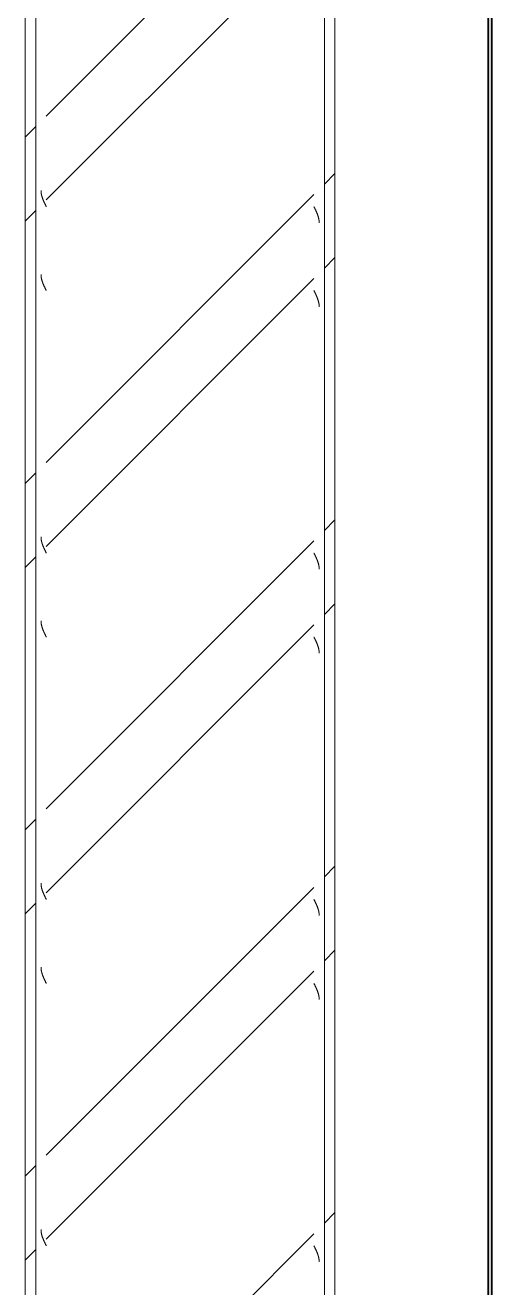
# Model space of a CAD drawing. Header units: centimetres. Extents: x -13467 to 3766, y -437 to 1921.
# Drawn here: x 1494.6 to 1562.4, y 301.1 to 484.4 of the extents above; entities that cross this region are included whole.
import ezdxf

# ---------------------------------------------------------------- set-up
doc = ezdxf.new("R2010")
doc.units = ezdxf.units.CM
for name, color, linetype, lineweight in [('A-WALL', 7, 'Continuous', 9), ('A-WALL-PATT', 7, 'Continuous', 35), ('S-COLS', 7, 'Continuous', 9)]:
    doc.layers.add(name, color=color, linetype=linetype, lineweight=lineweight)
pattern_1 = [(45, (-5050.647, 712), (-25.14472, 25.14472), []), (45, (-5050.647, 750.1), (-25.14472, 25.14472), [])]

# ---------------------------------------------------------------- blocks, each defined once
blk = doc.blocks.new('FP_90-Sección 1-2')
at = {"layer": 'S-COLS', "color": 9, "true_color": 0xc0c0c0}
for p, q in [((2087.92, 458.05), (2087.9, 458.08)), ((2087.93, 458.01), (2087.92, 458.05)), ((2087.95, 457.97), (2087.93, 458.01)), ((2087.97, 457.93), (2087.95, 457.97)), ((2087.99, 457.9), (2087.97, 457.93)), ((2088.01, 457.86), (2087.99, 457.9)), ((2088.03, 457.82), (2088.01, 457.86)), ((2088.05, 457.78), (2088.03, 457.82)), ((2088.06, 457.75), (2088.05, 457.78)), ((2088.08, 457.71), (2088.06, 457.75)), ((2088.1, 457.67), (2088.08, 457.71)), ((2088.12, 457.64), (2088.1, 457.67)), ((2088.14, 457.6), (2088.12, 457.64)), ((2088.16, 457.56), (2088.14, 457.6)), ((2088.17, 457.52), (2088.16, 457.56)), ((2088.19, 457.49), (2088.17, 457.52)), ((2088.21, 457.45), (2088.19, 457.49)), ((2088.22, 457.41), (2088.21, 457.45)), ((2088.24, 457.37), (2088.22, 457.41)), ((2088.26, 457.34), (2088.24, 457.37)), ((2088.27, 457.3), (2088.26, 457.34)), ((2088.29, 457.26), (2088.27, 457.3)), ((2088.31, 457.22), (2088.29, 457.26)), ((2088.32, 457.19), (2088.31, 457.22)), ((2088.34, 457.15), (2088.32, 457.19)), ((2088.35, 457.11), (2088.34, 457.15)), ((2088.37, 457.08), (2088.35, 457.11)), ((2088.38, 457.04), (2088.37, 457.08)), ((2088.4, 457), (2088.38, 457.04)), ((2088.41, 456.96), (2088.4, 457)), ((2088.43, 456.93), (2088.41, 456.96)), ((2088.44, 456.89), (2088.43, 456.93)), ((2088.45, 456.85), (2088.44, 456.89)), ((2088.47, 456.81), (2088.45, 456.85)), ((2088.48, 456.78), (2088.47, 456.81)), ((2088.49, 456.74), (2088.48, 456.78)), ((2088.5, 456.7), (2088.49, 456.74)), ((2088.51, 456.67), (2088.5, 456.7)), ((2088.52, 456.63), (2088.51, 456.67)), ((2088.54, 456.59), (2088.52, 456.63)), ((2088.55, 456.55), (2088.54, 456.59)), ((2088.56, 456.52), (2088.55, 456.55)), ((2088.56, 456.48), (2088.56, 456.52)), ((2088.57, 456.44), (2088.56, 456.48)), ((2088.58, 456.4), (2088.57, 456.44)), ((2088.59, 456.37), (2088.58, 456.4)), ((2088.6, 456.33), (2088.59, 456.37)), ((2088.61, 456.29), (2088.6, 456.33)), ((2088.61, 456.25), (2088.61, 456.29)), ((2088.62, 456.22), (2088.61, 456.25)), ((2088.63, 456.18), (2088.62, 456.22)), ((2088.63, 456.14), (2088.63, 456.18)), ((2088.64, 456.11), (2088.63, 456.14)), ((2088.64, 456.07), (2088.64, 456.11)), ((2088.65, 456.03), (2088.64, 456.07)), ((2088.65, 455.99), (2088.65, 456.03)), ((2088.65, 455.96), (2088.65, 455.99)), ((2088.66, 455.92), (2088.65, 455.96)), ((2088.66, 455.88), (2088.66, 455.92)), ((2088.66, 455.84), (2088.66, 455.88)), ((2088.66, 455.81), (2088.66, 455.84)), ((2088.66, 455.77), (2088.66, 455.81)), ((2088.66, 455.73), (2088.66, 455.77)), ((2087.92, 445.86), (2087.9, 445.89)), ((2087.93, 445.82), (2087.92, 445.86)), ((2087.95, 445.78), (2087.93, 445.82)), ((2087.97, 445.74), (2087.95, 445.78)), ((2087.99, 445.71), (2087.97, 445.74)), ((2088.01, 445.67), (2087.99, 445.71)), ((2088.03, 445.63), (2088.01, 445.67)), ((2088.05, 445.6), (2088.03, 445.63)), ((2088.06, 445.56), (2088.05, 445.6)), ((2088.08, 445.52), (2088.06, 445.56)), ((2088.1, 445.48), (2088.08, 445.52)), ((2088.12, 445.45), (2088.1, 445.48)), ((2088.14, 445.41), (2088.12, 445.45)), ((2088.16, 445.37), (2088.14, 445.41)), ((2088.17, 445.33), (2088.16, 445.37)), ((2088.19, 445.3), (2088.17, 445.33)), ((2088.21, 445.26), (2088.19, 445.3)), ((2088.22, 445.22), (2088.21, 445.26)), ((2088.24, 445.18), (2088.22, 445.22)), ((2088.26, 445.15), (2088.24, 445.18)), ((2088.27, 445.11), (2088.26, 445.15)), ((2088.29, 445.07), (2088.27, 445.11)), ((2088.31, 445.04), (2088.29, 445.07)), ((2088.32, 445), (2088.31, 445.04)), ((2088.34, 444.96), (2088.32, 445)), ((2088.35, 444.92), (2088.34, 444.96)), ((2088.37, 444.89), (2088.35, 444.92)), ((2088.38, 444.85), (2088.37, 444.89)), ((2088.4, 444.81), (2088.38, 444.85)), ((2088.41, 444.77), (2088.4, 444.81)), ((2088.43, 444.74), (2088.41, 444.77)), ((2088.44, 444.7), (2088.43, 444.74)), ((2088.45, 444.66), (2088.44, 444.7)), ((2088.47, 444.63), (2088.45, 444.66)), ((2088.48, 444.59), (2088.47, 444.63)), ((2088.49, 444.55), (2088.48, 444.59)), ((2088.5, 444.51), (2088.49, 444.55)), ((2088.51, 444.48), (2088.5, 444.51)), ((2088.52, 444.44), (2088.51, 444.48)), ((2088.54, 444.4), (2088.52, 444.44)), ((2088.55, 444.36), (2088.54, 444.4)), ((2088.56, 444.33), (2088.55, 444.36)), ((2088.56, 444.29), (2088.56, 444.33)), ((2088.57, 444.25), (2088.56, 444.29)), ((2088.58, 444.21), (2088.57, 444.25)), ((2088.59, 444.18), (2088.58, 444.21)), ((2088.6, 444.14), (2088.59, 444.18)), ((2088.61, 444.1), (2088.6, 444.14)), ((2088.61, 444.07), (2088.61, 444.1)), ((2088.62, 444.03), (2088.61, 444.07)), ((2088.63, 443.99), (2088.62, 444.03)), ((2088.63, 443.95), (2088.63, 443.99)), ((2088.64, 443.92), (2088.63, 443.95)), ((2088.64, 443.88), (2088.64, 443.92)), ((2088.65, 443.84), (2088.64, 443.88)), ((2088.65, 443.8), (2088.65, 443.84)), ((2088.65, 443.77), (2088.65, 443.8)), ((2088.66, 443.73), (2088.65, 443.77)), ((2088.66, 443.69), (2088.66, 443.73)), ((2088.66, 443.66), (2088.66, 443.69)), ((2088.66, 443.62), (2088.66, 443.66)), ((2088.66, 443.58), (2088.66, 443.62)), ((2088.66, 443.54), (2088.66, 443.58)), ((2087.92, 407.76), (2087.9, 407.79)), ((2087.93, 407.72), (2087.92, 407.76)), ((2087.95, 407.68), (2087.93, 407.72)), ((2087.97, 407.64), (2087.95, 407.68)), ((2087.99, 407.61), (2087.97, 407.64)), ((2088.01, 407.57), (2087.99, 407.61)), ((2088.03, 407.53), (2088.01, 407.57)), ((2088.05, 407.5), (2088.03, 407.53)), ((2088.06, 407.46), (2088.05, 407.5)), ((2088.08, 407.42), (2088.06, 407.46)), ((2088.1, 407.38), (2088.08, 407.42)), ((2088.12, 407.35), (2088.1, 407.38)), ((2088.14, 407.31), (2088.12, 407.35)), ((2088.16, 407.27), (2088.14, 407.31)), ((2088.17, 407.23), (2088.16, 407.27)), ((2088.19, 407.2), (2088.17, 407.23)), ((2088.21, 407.16), (2088.19, 407.2)), ((2088.22, 407.12), (2088.21, 407.16)), ((2088.24, 407.08), (2088.22, 407.12)), ((2088.26, 407.05), (2088.24, 407.08)), ((2088.27, 407.01), (2088.26, 407.05)), ((2088.29, 406.97), (2088.27, 407.01)), ((2088.31, 406.94), (2088.29, 406.97)), ((2088.32, 406.9), (2088.31, 406.94)), ((2088.34, 406.86), (2088.32, 406.9)), ((2088.35, 406.82), (2088.34, 406.86)), ((2088.37, 406.79), (2088.35, 406.82)), ((2088.38, 406.75), (2088.37, 406.79)), ((2088.4, 406.71), (2088.38, 406.75)), ((2088.41, 406.67), (2088.4, 406.71)), ((2088.43, 406.64), (2088.41, 406.67)), ((2088.44, 406.6), (2088.43, 406.64)), ((2088.45, 406.56), (2088.44, 406.6)), ((2088.47, 406.53), (2088.45, 406.56)), ((2088.48, 406.49), (2088.47, 406.53)), ((2088.49, 406.45), (2088.48, 406.49)), ((2088.5, 406.41), (2088.49, 406.45)), ((2088.51, 406.38), (2088.5, 406.41)), ((2088.52, 406.34), (2088.51, 406.38)), ((2088.54, 406.3), (2088.52, 406.34)), ((2088.55, 406.26), (2088.54, 406.3)), ((2088.56, 406.23), (2088.55, 406.26)), ((2088.56, 406.19), (2088.56, 406.23)), ((2088.57, 406.15), (2088.56, 406.19)), ((2088.58, 406.11), (2088.57, 406.15)), ((2088.59, 406.08), (2088.58, 406.11)), ((2088.6, 406.04), (2088.59, 406.08)), ((2088.61, 406), (2088.6, 406.04)), ((2088.61, 405.97), (2088.61, 406)), ((2088.62, 405.93), (2088.61, 405.97)), ((2088.63, 405.89), (2088.62, 405.93)), ((2088.63, 405.85), (2088.63, 405.89)), ((2088.64, 405.82), (2088.63, 405.85)), ((2088.64, 405.78), (2088.64, 405.82)), ((2088.65, 405.74), (2088.64, 405.78)), ((2088.65, 405.7), (2088.65, 405.74)), ((2088.65, 405.67), (2088.65, 405.7)), ((2088.66, 405.63), (2088.65, 405.67)), ((2088.66, 405.59), (2088.66, 405.63)), ((2088.66, 405.56), (2088.66, 405.59)), ((2088.66, 405.52), (2088.66, 405.56)), ((2088.66, 405.48), (2088.66, 405.52)), ((2088.66, 405.44), (2088.66, 405.48)), ((2087.92, 395.57), (2087.9, 395.6)), ((2087.93, 395.53), (2087.92, 395.57)), ((2087.95, 395.49), (2087.93, 395.53)), ((2087.97, 395.45), (2087.95, 395.49)), ((2087.99, 395.42), (2087.97, 395.45)), ((2088.01, 395.38), (2087.99, 395.42)), ((2088.03, 395.34), (2088.01, 395.38)), ((2088.05, 395.31), (2088.03, 395.34)), ((2088.06, 395.27), (2088.05, 395.31)), ((2088.08, 395.23), (2088.06, 395.27)), ((2088.1, 395.19), (2088.08, 395.23)), ((2088.12, 395.16), (2088.1, 395.19)), ((2088.14, 395.12), (2088.12, 395.16)), ((2088.16, 395.08), (2088.14, 395.12)), ((2088.17, 395.04), (2088.16, 395.08)), ((2088.19, 395.01), (2088.17, 395.04)), ((2088.21, 394.97), (2088.19, 395.01)), ((2088.22, 394.93), (2088.21, 394.97)), ((2088.24, 394.9), (2088.22, 394.93)), ((2088.26, 394.86), (2088.24, 394.9)), ((2088.27, 394.82), (2088.26, 394.86)), ((2088.29, 394.78), (2088.27, 394.82)), ((2088.31, 394.75), (2088.29, 394.78)), ((2088.32, 394.71), (2088.31, 394.75)), ((2088.34, 394.67), (2088.32, 394.71)), ((2088.35, 394.63), (2088.34, 394.67)), ((2088.37, 394.6), (2088.35, 394.63)), ((2088.38, 394.56), (2088.37, 394.6)), ((2088.4, 394.52), (2088.38, 394.56)), ((2088.41, 394.48), (2088.4, 394.52)), ((2088.43, 394.45), (2088.41, 394.48)), ((2088.44, 394.41), (2088.43, 394.45)), ((2088.45, 394.37), (2088.44, 394.41)), ((2088.47, 394.34), (2088.45, 394.37)), ((2088.48, 394.3), (2088.47, 394.34)), ((2088.49, 394.26), (2088.48, 394.3)), ((2088.5, 394.22), (2088.49, 394.26)), ((2088.51, 394.19), (2088.5, 394.22)), ((2088.52, 394.15), (2088.51, 394.19)), ((2088.54, 394.11), (2088.52, 394.15)), ((2088.55, 394.07), (2088.54, 394.11)), ((2088.56, 394.04), (2088.55, 394.07)), ((2088.56, 394), (2088.56, 394.04)), ((2088.57, 393.96), (2088.56, 394)), ((2088.58, 393.93), (2088.57, 393.96)), ((2088.59, 393.89), (2088.58, 393.93)), ((2088.6, 393.85), (2088.59, 393.89)), ((2088.61, 393.81), (2088.6, 393.85)), ((2088.61, 393.78), (2088.61, 393.81)), ((2088.62, 393.74), (2088.61, 393.78)), ((2088.63, 393.7), (2088.62, 393.74)), ((2088.63, 393.66), (2088.63, 393.7)), ((2088.64, 393.63), (2088.63, 393.66)), ((2088.64, 393.59), (2088.64, 393.63)), ((2088.65, 393.55), (2088.64, 393.59)), ((2088.65, 393.51), (2088.65, 393.55)), ((2088.65, 393.48), (2088.65, 393.51)), ((2088.66, 393.44), (2088.65, 393.48)), ((2088.66, 393.4), (2088.66, 393.44)), ((2088.66, 393.37), (2088.66, 393.4)), ((2088.66, 393.33), (2088.66, 393.37)), ((2088.66, 393.29), (2088.66, 393.33)), ((2088.66, 393.25), (2088.66, 393.29)), ((2087.92, 357.47), (2087.9, 357.5)), ((2087.93, 357.43), (2087.92, 357.47)), ((2087.95, 357.39), (2087.93, 357.43)), ((2087.97, 357.35), (2087.95, 357.39)), ((2087.99, 357.32), (2087.97, 357.35)), ((2088.01, 357.28), (2087.99, 357.32)), ((2088.03, 357.24), (2088.01, 357.28)), ((2088.05, 357.21), (2088.03, 357.24)), ((2088.06, 357.17), (2088.05, 357.21)), ((2088.08, 357.13), (2088.06, 357.17)), ((2088.1, 357.09), (2088.08, 357.13)), ((2088.12, 357.06), (2088.1, 357.09)), ((2088.14, 357.02), (2088.12, 357.06)), ((2088.16, 356.98), (2088.14, 357.02)), ((2088.17, 356.94), (2088.16, 356.98)), ((2088.19, 356.91), (2088.17, 356.94)), ((2088.21, 356.87), (2088.19, 356.91)), ((2088.22, 356.83), (2088.21, 356.87)), ((2088.24, 356.8), (2088.22, 356.83)), ((2088.26, 356.76), (2088.24, 356.8)), ((2088.27, 356.72), (2088.26, 356.76)), ((2088.29, 356.68), (2088.27, 356.72)), ((2088.31, 356.65), (2088.29, 356.68)), ((2088.32, 356.61), (2088.31, 356.65)), ((2088.34, 356.57), (2088.32, 356.61)), ((2088.35, 356.53), (2088.34, 356.57)), ((2088.37, 356.5), (2088.35, 356.53)), ((2088.38, 356.46), (2088.37, 356.5)), ((2088.4, 356.42), (2088.38, 356.46)), ((2088.41, 356.38), (2088.4, 356.42)), ((2088.43, 356.35), (2088.41, 356.38)), ((2088.44, 356.31), (2088.43, 356.35)), ((2088.45, 356.27), (2088.44, 356.31)), ((2088.47, 356.24), (2088.45, 356.27)), ((2088.48, 356.2), (2088.47, 356.24)), ((2088.49, 356.16), (2088.48, 356.2)), ((2088.5, 356.12), (2088.49, 356.16)), ((2088.51, 356.09), (2088.5, 356.12)), ((2088.52, 356.05), (2088.51, 356.09)), ((2088.54, 356.01), (2088.52, 356.05)), ((2088.55, 355.97), (2088.54, 356.01)), ((2088.56, 355.94), (2088.55, 355.97)), ((2088.56, 355.9), (2088.56, 355.94)), ((2088.57, 355.86), (2088.56, 355.9)), ((2088.58, 355.83), (2088.57, 355.86)), ((2088.59, 355.79), (2088.58, 355.83)), ((2088.6, 355.75), (2088.59, 355.79)), ((2088.61, 355.71), (2088.6, 355.75)), ((2088.61, 355.68), (2088.61, 355.71)), ((2088.62, 355.64), (2088.61, 355.68)), ((2088.63, 355.6), (2088.62, 355.64)), ((2088.63, 355.56), (2088.63, 355.6)), ((2088.64, 355.53), (2088.63, 355.56)), ((2088.64, 355.49), (2088.64, 355.53)), ((2088.65, 355.45), (2088.64, 355.49)), ((2088.65, 355.41), (2088.65, 355.45)), ((2088.65, 355.38), (2088.65, 355.41)), ((2088.66, 355.34), (2088.65, 355.38)), ((2088.66, 355.3), (2088.66, 355.34)), ((2088.66, 355.27), (2088.66, 355.3)), ((2088.66, 355.23), (2088.66, 355.27)), ((2088.66, 355.19), (2088.66, 355.23)), ((2088.66, 355.15), (2088.66, 355.19)), ((2087.92, 345.28), (2087.9, 345.31)), ((2087.93, 345.24), (2087.92, 345.28)), ((2087.95, 345.2), (2087.93, 345.24)), ((2087.97, 345.17), (2087.95, 345.2)), ((2087.99, 345.13), (2087.97, 345.17)), ((2088.01, 345.09), (2087.99, 345.13)), ((2088.03, 345.05), (2088.01, 345.09)), ((2088.05, 345.02), (2088.03, 345.05)), ((2088.06, 344.98), (2088.05, 345.02)), ((2088.08, 344.94), (2088.06, 344.98)), ((2088.1, 344.9), (2088.08, 344.94)), ((2088.12, 344.87), (2088.1, 344.9)), ((2088.14, 344.83), (2088.12, 344.87)), ((2088.16, 344.79), (2088.14, 344.83)), ((2088.17, 344.75), (2088.16, 344.79)), ((2088.19, 344.72), (2088.17, 344.75)), ((2088.21, 344.68), (2088.19, 344.72)), ((2088.22, 344.64), (2088.21, 344.68)), ((2088.24, 344.61), (2088.22, 344.64)), ((2088.26, 344.57), (2088.24, 344.61)), ((2088.27, 344.53), (2088.26, 344.57)), ((2088.29, 344.49), (2088.27, 344.53)), ((2088.31, 344.46), (2088.29, 344.49)), ((2088.32, 344.42), (2088.31, 344.46)), ((2088.34, 344.38), (2088.32, 344.42)), ((2088.35, 344.34), (2088.34, 344.38)), ((2088.37, 344.31), (2088.35, 344.34)), ((2088.38, 344.27), (2088.37, 344.31)), ((2088.4, 344.23), (2088.38, 344.27)), ((2088.41, 344.2), (2088.4, 344.23)), ((2088.43, 344.16), (2088.41, 344.2)), ((2088.44, 344.12), (2088.43, 344.16)), ((2088.45, 344.08), (2088.44, 344.12)), ((2088.47, 344.05), (2088.45, 344.08)), ((2088.48, 344.01), (2088.47, 344.05)), ((2088.49, 343.97), (2088.48, 344.01)), ((2088.5, 343.93), (2088.49, 343.97)), ((2088.51, 343.9), (2088.5, 343.93)), ((2088.52, 343.86), (2088.51, 343.9)), ((2088.54, 343.82), (2088.52, 343.86)), ((2088.55, 343.79), (2088.54, 343.82)), ((2088.56, 343.75), (2088.55, 343.79)), ((2088.56, 343.71), (2088.56, 343.75)), ((2088.57, 343.67), (2088.56, 343.71)), ((2088.58, 343.64), (2088.57, 343.67)), ((2088.59, 343.6), (2088.58, 343.64)), ((2088.6, 343.56), (2088.59, 343.6)), ((2088.61, 343.52), (2088.6, 343.56)), ((2088.61, 343.49), (2088.61, 343.52)), ((2088.62, 343.45), (2088.61, 343.49)), ((2088.63, 343.41), (2088.62, 343.45)), ((2088.63, 343.37), (2088.63, 343.41)), ((2088.64, 343.34), (2088.63, 343.37)), ((2088.64, 343.3), (2088.64, 343.34)), ((2088.65, 343.26), (2088.64, 343.3)), ((2088.65, 343.23), (2088.65, 343.26)), ((2088.65, 343.19), (2088.65, 343.23)), ((2088.66, 343.15), (2088.65, 343.19)), ((2088.66, 343.11), (2088.66, 343.15)), ((2088.66, 343.08), (2088.66, 343.11)), ((2088.66, 343.04), (2088.66, 343.08)), ((2088.66, 343), (2088.66, 343.04)), ((2088.66, 342.96), (2088.66, 343)), ((2087.92, 307.18), (2087.9, 307.21)), ((2087.93, 307.14), (2087.92, 307.18)), ((2087.95, 307.1), (2087.93, 307.14)), ((2087.97, 307.07), (2087.95, 307.1)), ((2087.99, 307.03), (2087.97, 307.07)), ((2088.01, 306.99), (2087.99, 307.03)), ((2088.03, 306.95), (2088.01, 306.99)), ((2088.05, 306.92), (2088.03, 306.95)), ((2088.06, 306.88), (2088.05, 306.92)), ((2088.08, 306.84), (2088.06, 306.88)), ((2088.1, 306.8), (2088.08, 306.84)), ((2088.12, 306.77), (2088.1, 306.8)), ((2088.14, 306.73), (2088.12, 306.77)), ((2088.16, 306.69), (2088.14, 306.73)), ((2088.17, 306.65), (2088.16, 306.69)), ((2088.19, 306.62), (2088.17, 306.65)), ((2088.21, 306.58), (2088.19, 306.62)), ((2088.22, 306.54), (2088.21, 306.58)), ((2088.24, 306.51), (2088.22, 306.54)), ((2088.26, 306.47), (2088.24, 306.51)), ((2088.27, 306.43), (2088.26, 306.47)), ((2088.29, 306.39), (2088.27, 306.43)), ((2088.31, 306.36), (2088.29, 306.39)), ((2088.32, 306.32), (2088.31, 306.36)), ((2088.34, 306.28), (2088.32, 306.32)), ((2088.35, 306.24), (2088.34, 306.28)), ((2088.37, 306.21), (2088.35, 306.24)), ((2088.38, 306.17), (2088.37, 306.21)), ((2088.4, 306.13), (2088.38, 306.17)), ((2088.41, 306.1), (2088.4, 306.13)), ((2088.43, 306.06), (2088.41, 306.1)), ((2088.44, 306.02), (2088.43, 306.06)), ((2088.45, 305.98), (2088.44, 306.02)), ((2088.47, 305.95), (2088.45, 305.98)), ((2088.48, 305.91), (2088.47, 305.95)), ((2088.49, 305.87), (2088.48, 305.91)), ((2088.5, 305.83), (2088.49, 305.87)), ((2088.51, 305.8), (2088.5, 305.83)), ((2088.52, 305.76), (2088.51, 305.8)), ((2088.54, 305.72), (2088.52, 305.76)), ((2088.55, 305.69), (2088.54, 305.72)), ((2088.56, 305.65), (2088.55, 305.69)), ((2088.56, 305.61), (2088.56, 305.65)), ((2088.57, 305.57), (2088.56, 305.61)), ((2088.58, 305.54), (2088.57, 305.57)), ((2088.59, 305.5), (2088.58, 305.54)), ((2088.6, 305.46), (2088.59, 305.5)), ((2088.61, 305.42), (2088.6, 305.46)), ((2088.61, 305.39), (2088.61, 305.42)), ((2088.62, 305.35), (2088.61, 305.39)), ((2088.63, 305.31), (2088.62, 305.35)), ((2088.63, 305.27), (2088.63, 305.31)), ((2088.64, 305.24), (2088.63, 305.27)), ((2088.64, 305.2), (2088.64, 305.24)), ((2088.65, 305.16), (2088.64, 305.2)), ((2088.65, 305.13), (2088.65, 305.16)), ((2088.65, 305.09), (2088.65, 305.13)), ((2088.66, 305.05), (2088.65, 305.09)), ((2088.66, 305.01), (2088.66, 305.05)), ((2088.66, 304.98), (2088.66, 305.01)), ((2088.66, 304.94), (2088.66, 304.98)), ((2088.66, 304.9), (2088.66, 304.94)), ((2088.66, 304.86), (2088.66, 304.9))]:
    blk.add_line(p, q, dxfattribs=at)
blk = doc.blocks.new('FP_91-Sección 1-2')
at = {"layer": 'S-COLS', "color": 9, "true_color": 0xc0c0c0}
for p, q in [((2048.25, 460.4), (2048.25, 460.43)), ((2048.25, 460.36), (2048.25, 460.4)), ((2048.25, 460.32), (2048.25, 460.36)), ((2048.25, 460.28), (2048.25, 460.32)), ((2048.26, 460.25), (2048.25, 460.28)), ((2048.26, 460.21), (2048.26, 460.25)), ((2048.26, 460.17), (2048.26, 460.21)), ((2048.27, 460.13), (2048.26, 460.17)), ((2048.27, 460.1), (2048.27, 460.13)), ((2048.28, 460.06), (2048.27, 460.1)), ((2048.28, 460.02), (2048.28, 460.06)), ((2048.29, 459.99), (2048.28, 460.02)), ((2048.29, 459.95), (2048.29, 459.99)), ((2048.3, 459.91), (2048.29, 459.95)), ((2048.31, 459.87), (2048.3, 459.91)), ((2048.31, 459.84), (2048.31, 459.87)), ((2048.32, 459.8), (2048.31, 459.84)), ((2048.33, 459.76), (2048.32, 459.8)), ((2048.34, 459.72), (2048.33, 459.76)), ((2048.35, 459.69), (2048.34, 459.72)), ((2048.36, 459.65), (2048.35, 459.69)), ((2048.37, 459.61), (2048.36, 459.65)), ((2048.38, 459.57), (2048.37, 459.61)), ((2048.39, 459.54), (2048.38, 459.57)), ((2048.4, 459.5), (2048.39, 459.54)), ((2048.41, 459.46), (2048.4, 459.5)), ((2048.42, 459.43), (2048.41, 459.46)), ((2048.43, 459.39), (2048.42, 459.43)), ((2048.45, 459.35), (2048.43, 459.39)), ((2048.46, 459.31), (2048.45, 459.35)), ((2048.47, 459.28), (2048.46, 459.31)), ((2048.49, 459.24), (2048.47, 459.28)), ((2048.5, 459.2), (2048.49, 459.24)), ((2048.51, 459.16), (2048.5, 459.2)), ((2048.53, 459.13), (2048.51, 459.16)), ((2048.54, 459.09), (2048.53, 459.13)), ((2048.56, 459.05), (2048.54, 459.09)), ((2048.57, 459.02), (2048.56, 459.05)), ((2048.59, 458.98), (2048.57, 459.02)), ((2048.6, 458.94), (2048.59, 458.98)), ((2048.62, 458.9), (2048.6, 458.94)), ((2048.64, 458.87), (2048.62, 458.9)), ((2048.65, 458.83), (2048.64, 458.87)), ((2048.67, 458.79), (2048.65, 458.83)), ((2048.69, 458.75), (2048.67, 458.79)), ((2048.7, 458.72), (2048.69, 458.75)), ((2048.72, 458.68), (2048.7, 458.72)), ((2048.74, 458.64), (2048.72, 458.68)), ((2048.76, 458.6), (2048.74, 458.64)), ((2048.78, 458.57), (2048.76, 458.6)), ((2048.79, 458.53), (2048.78, 458.57)), ((2048.81, 458.49), (2048.79, 458.53)), ((2048.83, 458.46), (2048.81, 458.49)), ((2048.85, 458.42), (2048.83, 458.46)), ((2048.87, 458.38), (2048.85, 458.42)), ((2048.88, 458.34), (2048.87, 458.38)), ((2048.9, 458.31), (2048.88, 458.34)), ((2048.92, 458.27), (2048.9, 458.31)), ((2048.94, 458.23), (2048.92, 458.27)), ((2048.96, 458.19), (2048.94, 458.23)), ((2048.98, 458.16), (2048.96, 458.19)), ((2049, 458.12), (2048.98, 458.16)), ((2049.02, 458.08), (2049, 458.12)), ((2048.25, 448.21), (2048.25, 448.24)), ((2048.25, 448.17), (2048.25, 448.21)), ((2048.25, 448.13), (2048.25, 448.17)), ((2048.25, 448.09), (2048.25, 448.13)), ((2048.26, 448.06), (2048.25, 448.09)), ((2048.26, 448.02), (2048.26, 448.06)), ((2048.26, 447.98), (2048.26, 448.02)), ((2048.27, 447.94), (2048.26, 447.98)), ((2048.27, 447.91), (2048.27, 447.94)), ((2048.28, 447.87), (2048.27, 447.91)), ((2048.28, 447.83), (2048.28, 447.87)), ((2048.29, 447.8), (2048.28, 447.83)), ((2048.29, 447.76), (2048.29, 447.8)), ((2048.3, 447.72), (2048.29, 447.76)), ((2048.31, 447.68), (2048.3, 447.72)), ((2048.31, 447.65), (2048.31, 447.68)), ((2048.32, 447.61), (2048.31, 447.65)), ((2048.33, 447.57), (2048.32, 447.61)), ((2048.34, 447.53), (2048.33, 447.57)), ((2048.35, 447.5), (2048.34, 447.53)), ((2048.36, 447.46), (2048.35, 447.5)), ((2048.37, 447.42), (2048.36, 447.46)), ((2048.38, 447.39), (2048.37, 447.42)), ((2048.39, 447.35), (2048.38, 447.39)), ((2048.4, 447.31), (2048.39, 447.35)), ((2048.41, 447.27), (2048.4, 447.31)), ((2048.42, 447.24), (2048.41, 447.27)), ((2048.43, 447.2), (2048.42, 447.24)), ((2048.45, 447.16), (2048.43, 447.2)), ((2048.46, 447.12), (2048.45, 447.16)), ((2048.47, 447.09), (2048.46, 447.12)), ((2048.49, 447.05), (2048.47, 447.09)), ((2048.5, 447.01), (2048.49, 447.05)), ((2048.51, 446.97), (2048.5, 447.01)), ((2048.53, 446.94), (2048.51, 446.97)), ((2048.54, 446.9), (2048.53, 446.94)), ((2048.56, 446.86), (2048.54, 446.9)), ((2048.57, 446.83), (2048.56, 446.86)), ((2048.59, 446.79), (2048.57, 446.83)), ((2048.6, 446.75), (2048.59, 446.79)), ((2048.62, 446.71), (2048.6, 446.75)), ((2048.64, 446.68), (2048.62, 446.71)), ((2048.65, 446.64), (2048.64, 446.68)), ((2048.67, 446.6), (2048.65, 446.64)), ((2048.69, 446.56), (2048.67, 446.6)), ((2048.7, 446.53), (2048.69, 446.56)), ((2048.72, 446.49), (2048.7, 446.53)), ((2048.74, 446.45), (2048.72, 446.49)), ((2048.76, 446.42), (2048.74, 446.45)), ((2048.78, 446.38), (2048.76, 446.42)), ((2048.79, 446.34), (2048.78, 446.38)), ((2048.81, 446.3), (2048.79, 446.34)), ((2048.83, 446.27), (2048.81, 446.3)), ((2048.85, 446.23), (2048.83, 446.27)), ((2048.87, 446.19), (2048.85, 446.23)), ((2048.88, 446.15), (2048.87, 446.19)), ((2048.9, 446.12), (2048.88, 446.15)), ((2048.92, 446.08), (2048.9, 446.12)), ((2048.94, 446.04), (2048.92, 446.08)), ((2048.96, 446), (2048.94, 446.04)), ((2048.98, 445.97), (2048.96, 446)), ((2049, 445.93), (2048.98, 445.97)), ((2049.02, 445.89), (2049, 445.93)), ((2048.25, 410.11), (2048.25, 410.14)), ((2048.25, 410.07), (2048.25, 410.11)), ((2048.25, 410.03), (2048.25, 410.07)), ((2048.25, 409.99), (2048.25, 410.03)), ((2048.26, 409.96), (2048.25, 409.99)), ((2048.26, 409.92), (2048.26, 409.96)), ((2048.26, 409.88), (2048.26, 409.92)), ((2048.27, 409.84), (2048.26, 409.88)), ((2048.27, 409.81), (2048.27, 409.84)), ((2048.28, 409.77), (2048.27, 409.81)), ((2048.28, 409.73), (2048.28, 409.77)), ((2048.29, 409.7), (2048.28, 409.73)), ((2048.29, 409.66), (2048.29, 409.7)), ((2048.3, 409.62), (2048.29, 409.66)), ((2048.31, 409.58), (2048.3, 409.62)), ((2048.31, 409.55), (2048.31, 409.58)), ((2048.32, 409.51), (2048.31, 409.55)), ((2048.33, 409.47), (2048.32, 409.51)), ((2048.34, 409.43), (2048.33, 409.47)), ((2048.35, 409.4), (2048.34, 409.43)), ((2048.36, 409.36), (2048.35, 409.4)), ((2048.37, 409.32), (2048.36, 409.36)), ((2048.38, 409.29), (2048.37, 409.32)), ((2048.39, 409.25), (2048.38, 409.29)), ((2048.4, 409.21), (2048.39, 409.25)), ((2048.41, 409.17), (2048.4, 409.21)), ((2048.42, 409.14), (2048.41, 409.17)), ((2048.43, 409.1), (2048.42, 409.14)), ((2048.45, 409.06), (2048.43, 409.1)), ((2048.46, 409.02), (2048.45, 409.06)), ((2048.47, 408.99), (2048.46, 409.02)), ((2048.49, 408.95), (2048.47, 408.99)), ((2048.5, 408.91), (2048.49, 408.95)), ((2048.51, 408.87), (2048.5, 408.91)), ((2048.53, 408.84), (2048.51, 408.87)), ((2048.54, 408.8), (2048.53, 408.84)), ((2048.56, 408.76), (2048.54, 408.8)), ((2048.57, 408.73), (2048.56, 408.76)), ((2048.59, 408.69), (2048.57, 408.73)), ((2048.6, 408.65), (2048.59, 408.69)), ((2048.62, 408.61), (2048.6, 408.65)), ((2048.64, 408.58), (2048.62, 408.61)), ((2048.65, 408.54), (2048.64, 408.58)), ((2048.67, 408.5), (2048.65, 408.54)), ((2048.69, 408.46), (2048.67, 408.5)), ((2048.7, 408.43), (2048.69, 408.46)), ((2048.72, 408.39), (2048.7, 408.43)), ((2048.74, 408.35), (2048.72, 408.39)), ((2048.76, 408.32), (2048.74, 408.35)), ((2048.78, 408.28), (2048.76, 408.32)), ((2048.79, 408.24), (2048.78, 408.28)), ((2048.81, 408.2), (2048.79, 408.24)), ((2048.83, 408.17), (2048.81, 408.2)), ((2048.85, 408.13), (2048.83, 408.17)), ((2048.87, 408.09), (2048.85, 408.13)), ((2048.88, 408.05), (2048.87, 408.09)), ((2048.9, 408.02), (2048.88, 408.05)), ((2048.92, 407.98), (2048.9, 408.02)), ((2048.94, 407.94), (2048.92, 407.98)), ((2048.96, 407.9), (2048.94, 407.94)), ((2048.98, 407.87), (2048.96, 407.9)), ((2049, 407.83), (2048.98, 407.87)), ((2049.02, 407.79), (2049, 407.83)), ((2048.25, 397.92), (2048.25, 397.95)), ((2048.25, 397.88), (2048.25, 397.92)), ((2048.25, 397.84), (2048.25, 397.88)), ((2048.25, 397.8), (2048.25, 397.84)), ((2048.26, 397.77), (2048.25, 397.8)), ((2048.26, 397.73), (2048.26, 397.77)), ((2048.26, 397.69), (2048.26, 397.73)), ((2048.27, 397.66), (2048.26, 397.69)), ((2048.27, 397.62), (2048.27, 397.66)), ((2048.28, 397.58), (2048.27, 397.62)), ((2048.28, 397.54), (2048.28, 397.58)), ((2048.29, 397.51), (2048.28, 397.54)), ((2048.29, 397.47), (2048.29, 397.51)), ((2048.3, 397.43), (2048.29, 397.47)), ((2048.31, 397.39), (2048.3, 397.43)), ((2048.31, 397.36), (2048.31, 397.39)), ((2048.32, 397.32), (2048.31, 397.36)), ((2048.33, 397.28), (2048.32, 397.32)), ((2048.34, 397.25), (2048.33, 397.28)), ((2048.35, 397.21), (2048.34, 397.25)), ((2048.36, 397.17), (2048.35, 397.21)), ((2048.37, 397.13), (2048.36, 397.17)), ((2048.38, 397.1), (2048.37, 397.13)), ((2048.39, 397.06), (2048.38, 397.1)), ((2048.4, 397.02), (2048.39, 397.06)), ((2048.41, 396.98), (2048.4, 397.02)), ((2048.42, 396.95), (2048.41, 396.98)), ((2048.43, 396.91), (2048.42, 396.95)), ((2048.45, 396.87), (2048.43, 396.91)), ((2048.46, 396.83), (2048.45, 396.87)), ((2048.47, 396.8), (2048.46, 396.83)), ((2048.49, 396.76), (2048.47, 396.8)), ((2048.5, 396.72), (2048.49, 396.76)), ((2048.51, 396.69), (2048.5, 396.72)), ((2048.53, 396.65), (2048.51, 396.69)), ((2048.54, 396.61), (2048.53, 396.65)), ((2048.56, 396.57), (2048.54, 396.61)), ((2048.57, 396.54), (2048.56, 396.57)), ((2048.59, 396.5), (2048.57, 396.54)), ((2048.6, 396.46), (2048.59, 396.5)), ((2048.62, 396.42), (2048.6, 396.46)), ((2048.64, 396.39), (2048.62, 396.42)), ((2048.65, 396.35), (2048.64, 396.39)), ((2048.67, 396.31), (2048.65, 396.35)), ((2048.69, 396.28), (2048.67, 396.31)), ((2048.7, 396.24), (2048.69, 396.28)), ((2048.72, 396.2), (2048.7, 396.24)), ((2048.74, 396.16), (2048.72, 396.2)), ((2048.76, 396.13), (2048.74, 396.16)), ((2048.78, 396.09), (2048.76, 396.13)), ((2048.79, 396.05), (2048.78, 396.09)), ((2048.81, 396.01), (2048.79, 396.05)), ((2048.83, 395.98), (2048.81, 396.01)), ((2048.85, 395.94), (2048.83, 395.98)), ((2048.87, 395.9), (2048.85, 395.94)), ((2048.88, 395.86), (2048.87, 395.9)), ((2048.9, 395.83), (2048.88, 395.86)), ((2048.92, 395.79), (2048.9, 395.83)), ((2048.94, 395.75), (2048.92, 395.79)), ((2048.96, 395.72), (2048.94, 395.75)), ((2048.98, 395.68), (2048.96, 395.72)), ((2049, 395.64), (2048.98, 395.68)), ((2049.02, 395.6), (2049, 395.64)), ((2048.25, 359.82), (2048.25, 359.85)), ((2048.25, 359.78), (2048.25, 359.82)), ((2048.25, 359.74), (2048.25, 359.78)), ((2048.25, 359.7), (2048.25, 359.74)), ((2048.26, 359.67), (2048.25, 359.7)), ((2048.26, 359.63), (2048.26, 359.67)), ((2048.26, 359.59), (2048.26, 359.63)), ((2048.27, 359.56), (2048.26, 359.59)), ((2048.27, 359.52), (2048.27, 359.56)), ((2048.28, 359.48), (2048.27, 359.52)), ((2048.28, 359.44), (2048.28, 359.48)), ((2048.29, 359.41), (2048.28, 359.44)), ((2048.29, 359.37), (2048.29, 359.41)), ((2048.3, 359.33), (2048.29, 359.37)), ((2048.31, 359.29), (2048.3, 359.33)), ((2048.31, 359.26), (2048.31, 359.29)), ((2048.32, 359.22), (2048.31, 359.26)), ((2048.33, 359.18), (2048.32, 359.22)), ((2048.34, 359.15), (2048.33, 359.18)), ((2048.35, 359.11), (2048.34, 359.15)), ((2048.36, 359.07), (2048.35, 359.11)), ((2048.37, 359.03), (2048.36, 359.07)), ((2048.38, 359), (2048.37, 359.03)), ((2048.39, 358.96), (2048.38, 359)), ((2048.4, 358.92), (2048.39, 358.96)), ((2048.41, 358.88), (2048.4, 358.92)), ((2048.42, 358.85), (2048.41, 358.88)), ((2048.43, 358.81), (2048.42, 358.85)), ((2048.45, 358.77), (2048.43, 358.81)), ((2048.46, 358.73), (2048.45, 358.77)), ((2048.47, 358.7), (2048.46, 358.73)), ((2048.49, 358.66), (2048.47, 358.7)), ((2048.5, 358.62), (2048.49, 358.66)), ((2048.51, 358.59), (2048.5, 358.62)), ((2048.53, 358.55), (2048.51, 358.59)), ((2048.54, 358.51), (2048.53, 358.55)), ((2048.56, 358.47), (2048.54, 358.51)), ((2048.57, 358.44), (2048.56, 358.47)), ((2048.59, 358.4), (2048.57, 358.44)), ((2048.6, 358.36), (2048.59, 358.4)), ((2048.62, 358.32), (2048.6, 358.36)), ((2048.64, 358.29), (2048.62, 358.32)), ((2048.65, 358.25), (2048.64, 358.29)), ((2048.67, 358.21), (2048.65, 358.25)), ((2048.69, 358.18), (2048.67, 358.21)), ((2048.7, 358.14), (2048.69, 358.18)), ((2048.72, 358.1), (2048.7, 358.14)), ((2048.74, 358.06), (2048.72, 358.1)), ((2048.76, 358.03), (2048.74, 358.06)), ((2048.78, 357.99), (2048.76, 358.03)), ((2048.79, 357.95), (2048.78, 357.99)), ((2048.81, 357.91), (2048.79, 357.95)), ((2048.83, 357.88), (2048.81, 357.91)), ((2048.85, 357.84), (2048.83, 357.88)), ((2048.87, 357.8), (2048.85, 357.84)), ((2048.88, 357.76), (2048.87, 357.8)), ((2048.9, 357.73), (2048.88, 357.76)), ((2048.92, 357.69), (2048.9, 357.73)), ((2048.94, 357.65), (2048.92, 357.69)), ((2048.96, 357.62), (2048.94, 357.65)), ((2048.98, 357.58), (2048.96, 357.62)), ((2049, 357.54), (2048.98, 357.58)), ((2049.02, 357.5), (2049, 357.54)), ((2048.25, 347.63), (2048.25, 347.66)), ((2048.25, 347.59), (2048.25, 347.63)), ((2048.25, 347.55), (2048.25, 347.59)), ((2048.25, 347.52), (2048.25, 347.55)), ((2048.26, 347.48), (2048.25, 347.52)), ((2048.26, 347.44), (2048.26, 347.48)), ((2048.26, 347.4), (2048.26, 347.44)), ((2048.27, 347.37), (2048.26, 347.4)), ((2048.27, 347.33), (2048.27, 347.37)), ((2048.28, 347.29), (2048.27, 347.33)), ((2048.28, 347.25), (2048.28, 347.29)), ((2048.29, 347.22), (2048.28, 347.25)), ((2048.29, 347.18), (2048.29, 347.22)), ((2048.3, 347.14), (2048.29, 347.18)), ((2048.31, 347.1), (2048.3, 347.14)), ((2048.31, 347.07), (2048.31, 347.1)), ((2048.32, 347.03), (2048.31, 347.07)), ((2048.33, 346.99), (2048.32, 347.03)), ((2048.34, 346.96), (2048.33, 346.99)), ((2048.35, 346.92), (2048.34, 346.96)), ((2048.36, 346.88), (2048.35, 346.92)), ((2048.37, 346.84), (2048.36, 346.88)), ((2048.38, 346.81), (2048.37, 346.84)), ((2048.39, 346.77), (2048.38, 346.81)), ((2048.4, 346.73), (2048.39, 346.77)), ((2048.41, 346.69), (2048.4, 346.73)), ((2048.42, 346.66), (2048.41, 346.69)), ((2048.43, 346.62), (2048.42, 346.66)), ((2048.45, 346.58), (2048.43, 346.62)), ((2048.46, 346.55), (2048.45, 346.58)), ((2048.47, 346.51), (2048.46, 346.55)), ((2048.49, 346.47), (2048.47, 346.51)), ((2048.5, 346.43), (2048.49, 346.47)), ((2048.51, 346.4), (2048.5, 346.43)), ((2048.53, 346.36), (2048.51, 346.4)), ((2048.54, 346.32), (2048.53, 346.36)), ((2048.56, 346.28), (2048.54, 346.32)), ((2048.57, 346.25), (2048.56, 346.28)), ((2048.59, 346.21), (2048.57, 346.25)), ((2048.6, 346.17), (2048.59, 346.21)), ((2048.62, 346.13), (2048.6, 346.17)), ((2048.64, 346.1), (2048.62, 346.13)), ((2048.65, 346.06), (2048.64, 346.1)), ((2048.67, 346.02), (2048.65, 346.06)), ((2048.69, 345.99), (2048.67, 346.02)), ((2048.7, 345.95), (2048.69, 345.99)), ((2048.72, 345.91), (2048.7, 345.95)), ((2048.74, 345.87), (2048.72, 345.91)), ((2048.76, 345.84), (2048.74, 345.87)), ((2048.78, 345.8), (2048.76, 345.84)), ((2048.79, 345.76), (2048.78, 345.8)), ((2048.81, 345.72), (2048.79, 345.76)), ((2048.83, 345.69), (2048.81, 345.72)), ((2048.85, 345.65), (2048.83, 345.69)), ((2048.87, 345.61), (2048.85, 345.65)), ((2048.88, 345.58), (2048.87, 345.61)), ((2048.9, 345.54), (2048.88, 345.58)), ((2048.92, 345.5), (2048.9, 345.54)), ((2048.94, 345.46), (2048.92, 345.5)), ((2048.96, 345.43), (2048.94, 345.46)), ((2048.98, 345.39), (2048.96, 345.43)), ((2049, 345.35), (2048.98, 345.39)), ((2049.02, 345.31), (2049, 345.35)), ((2048.25, 309.53), (2048.25, 309.56)), ((2048.25, 309.49), (2048.25, 309.53)), ((2048.25, 309.45), (2048.25, 309.49)), ((2048.25, 309.42), (2048.25, 309.45)), ((2048.26, 309.38), (2048.25, 309.42)), ((2048.26, 309.34), (2048.26, 309.38)), ((2048.26, 309.3), (2048.26, 309.34)), ((2048.27, 309.27), (2048.26, 309.3)), ((2048.27, 309.23), (2048.27, 309.27)), ((2048.28, 309.19), (2048.27, 309.23)), ((2048.28, 309.15), (2048.28, 309.19)), ((2048.29, 309.12), (2048.28, 309.15)), ((2048.29, 309.08), (2048.29, 309.12)), ((2048.3, 309.04), (2048.29, 309.08)), ((2048.31, 309), (2048.3, 309.04)), ((2048.31, 308.97), (2048.31, 309)), ((2048.32, 308.93), (2048.31, 308.97)), ((2048.33, 308.89), (2048.32, 308.93)), ((2048.34, 308.86), (2048.33, 308.89)), ((2048.35, 308.82), (2048.34, 308.86)), ((2048.36, 308.78), (2048.35, 308.82)), ((2048.37, 308.74), (2048.36, 308.78)), ((2048.38, 308.71), (2048.37, 308.74)), ((2048.39, 308.67), (2048.38, 308.71)), ((2048.4, 308.63), (2048.39, 308.67)), ((2048.41, 308.59), (2048.4, 308.63)), ((2048.42, 308.56), (2048.41, 308.59)), ((2048.43, 308.52), (2048.42, 308.56)), ((2048.45, 308.48), (2048.43, 308.52)), ((2048.46, 308.45), (2048.45, 308.48)), ((2048.47, 308.41), (2048.46, 308.45)), ((2048.49, 308.37), (2048.47, 308.41)), ((2048.5, 308.33), (2048.49, 308.37)), ((2048.51, 308.3), (2048.5, 308.33)), ((2048.53, 308.26), (2048.51, 308.3)), ((2048.54, 308.22), (2048.53, 308.26)), ((2048.56, 308.18), (2048.54, 308.22)), ((2048.57, 308.15), (2048.56, 308.18)), ((2048.59, 308.11), (2048.57, 308.15)), ((2048.6, 308.07), (2048.59, 308.11)), ((2048.62, 308.03), (2048.6, 308.07)), ((2048.64, 308), (2048.62, 308.03)), ((2048.65, 307.96), (2048.64, 308)), ((2048.67, 307.92), (2048.65, 307.96)), ((2048.69, 307.89), (2048.67, 307.92)), ((2048.7, 307.85), (2048.69, 307.89)), ((2048.72, 307.81), (2048.7, 307.85)), ((2048.74, 307.77), (2048.72, 307.81)), ((2048.76, 307.74), (2048.74, 307.77)), ((2048.78, 307.7), (2048.76, 307.74)), ((2048.79, 307.66), (2048.78, 307.7)), ((2048.81, 307.62), (2048.79, 307.66)), ((2048.83, 307.59), (2048.81, 307.62)), ((2048.85, 307.55), (2048.83, 307.59)), ((2048.87, 307.51), (2048.85, 307.55)), ((2048.88, 307.48), (2048.87, 307.51)), ((2048.9, 307.44), (2048.88, 307.48)), ((2048.92, 307.4), (2048.9, 307.44)), ((2048.94, 307.36), (2048.92, 307.4)), ((2048.96, 307.33), (2048.94, 307.36)), ((2048.98, 307.29), (2048.96, 307.33)), ((2049, 307.25), (2048.98, 307.29)), ((2049.02, 307.21), (2049, 307.25))]:
    blk.add_line(p, q, dxfattribs=at)
blk = doc.blocks.new('UC-Perfil universal-Pilar - 150 x 430-1711016-Sección 1-2')
at = {"layer": 'S-COLS', "true_color": 0xc0c0c0}
h = blk.add_hatch(dxfattribs=at)
h.set_pattern_fill('FP_6', color=9, style=0, pattern_type=2)
h.set_pattern_definition(pattern_1)
h.paths.add_polyline_path([(2047.5, 94), (2047.5, 99.22), (2045.96, 99.22), (2045.96, 94)])
h.paths.add_polyline_path([(2047.5, 104.22), (2047.5, 797.17), (2045.96, 797.17), (2045.96, 104.22)])
h.paths.add_polyline_path([(2045.96, 814.17), (2047.5, 814.17), (2047.5, 1218.53), (2045.96, 1218.53), (2045.96, 823.62)])
h = blk.add_hatch(dxfattribs=at)
h.set_pattern_fill('FP_6', color=9, style=0, pattern_type=2)
h.set_pattern_definition(pattern_1)
h.paths.add_polyline_path([(2049.02, 94), (2070.69, 94), (2070.66, 94.62), (2070.57, 94.62), (2070.66, 97.72), (2070.66, 97.79), (2070.24, 98.78), (2069.19, 99.1), (2066.09, 99.19), (2066.09, 99.22), (2049.02, 99.22), (2049.02, 97.71)])
h.paths.add_polyline_path([(2080.3, 94), (2087.9, 94), (2087.9, 1166.22), (2078.69, 1166.22), (2078.69, 1218.53), (2049.02, 1218.53), (2049.06, 814.17), (2080.13, 814.17), (2080.13, 797.17), (2049.02, 797.17), (2049.02, 104.22), (2066.09, 104.25), (2066.09, 104.34), (2069.19, 104.25), (2069.19, 104.22), (2071.9, 103.57), (2073.78, 102.31), (2074.8, 100.74), (2075.2, 100.18), (2075.72, 97.72), (2075.81, 97.71), (2075.72, 94.62), (2075.69, 94.62), (2075.72, 94), (2075.81, 94)])
h = blk.add_hatch(dxfattribs=at)
h.set_pattern_fill('FP_6', color=9, style=0, pattern_type=2)
h.set_pattern_definition(pattern_1)
h.paths.add_polyline_path([(2090.96, 94), (2090.96, 1166.22), (2089.42, 1166.22), (2089.42, 94)])
at = {"layer": 'S-COLS'}
for p, q in [((2089.42, 1166.22), (2089.42, 94)), ((2090.96, 1166.24), (2090.96, 94)), ((2045.96, 797.17), (2045.96, 104.2)), ((2047.5, 797.17), (2047.5, 104.2))]:
    blk.add_line(p, q, dxfattribs=at)
for name in ['FP_91-Sección 1-2', 'FP_90-Sección 1-2']:
    blk.add_blockref(name, (0, 0), dxfattribs=at)
blk = doc.blocks.new('PQ_RVR_EST-01_ZZ_ZZ_MO_T_A_rvt-2-Sección 1-2')
at = {"layer": 'S-COLS', "lineweight": 25}
blk.add_blockref('UC-Perfil universal-Pilar - 150 x 430-1711016-Sección 1-2', (0, 0), dxfattribs=at)

msp = doc.modelspace()

# ---------------------------------------------------------------- hatches: boundary and pattern name
at = {"layer": 'A-WALL-PATT', "lineweight": 9, "true_color": 0x9a9a9a}
msp.add_hatch(color=253, dxfattribs=at).paths.add_polyline_path([(1561.886, 99), (1562.386, 99), (1562.386, 1306.818), (1561.886, 1306.818), (1561.886, 153.55)])

# ---------------------------------------------------------------- linework, layer by layer
at = {"layer": 'A-WALL', "lineweight": 35}
for p, q in [((1561.886, 1306.818), (1561.886, 99)), ((1562.386, 99), (1562.386, 1306.818))]:
    msp.add_line(p, q, dxfattribs=at)

# ---------------------------------------------------------------- block references
at = {"lineweight": 5}
msp.add_blockref('PQ_RVR_EST-01_ZZ_ZZ_MO_T_A_rvt-2-Sección 1-2', (-551.352, 0), dxfattribs=at)

doc.saveas('drawing.dxf')
